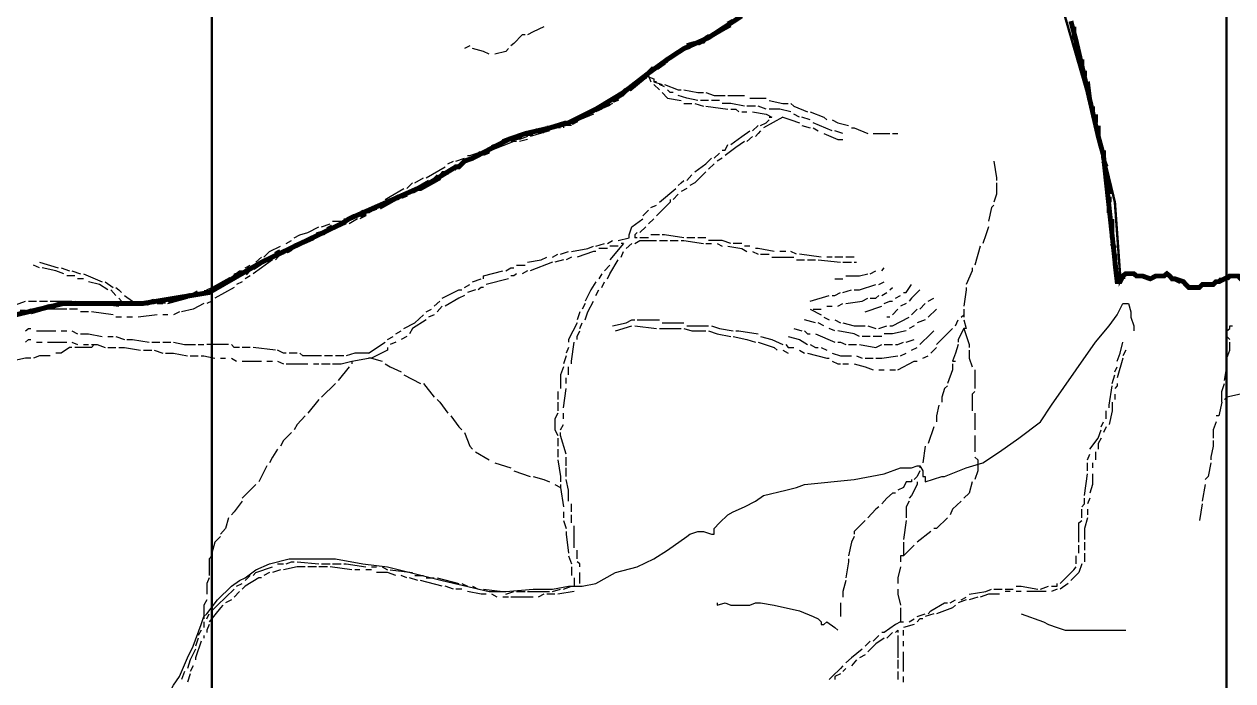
# Model space of a CAD drawing. Header units: millimetres. Extents: x -3588 to 75209, y -3737 to 38254.
# Drawn here: x 3953 to 4550, y 21878 to 22203 of the extents above; entities that cross this region are included whole.
import ezdxf

# ---------------------------------------------------------------- set-up
doc = ezdxf.new("R2010")
doc.units = ezdxf.units.MM
doc.layers.add('P', color=253, linetype='Continuous')

msp = doc.modelspace()

# ---------------------------------------------------------------- linework, layer by layer
at = {"layer": 'P'}
for points, const_width in [([(4045.472, 14444.355), (4045.472, 23770.582)], 1.2), ([(4546.642, 14442.235), (4546.642, 23768.463)], 1.2), ([(4464.385, 22214.893), (4480.469, 22159.281), (4483.301, 22147.134), (4485.83, 22137.82), (4487.254, 22133.595), (4487.254, 22132.186), (4491.479, 22114.678), (4494.024, 22079.39), (4494.024, 22075.437), (4495.432, 22078.27), (4496.84, 22079.39), (4498.249, 22079.39), (4499.385, 22079.39), (4500.793, 22079.39), (4502.202, 22078.27), (4505.034, 22078.27), (4508.987, 22076.845), (4511.804, 22078.27), (4515.757, 22078.27), (4517.165, 22079.39), (4518.573, 22078.27), (4519.71, 22076.845), (4521.118, 22076.845), (4525.359, 22075.437), (4526.479, 22074.029), (4527.904, 22072.62), (4530.72, 22072.62), (4532.129, 22072.62), (4533.265, 22072.62), (4534.673, 22074.029), (4536.081, 22074.029), (4537.49, 22074.029), (4540.034, 22074.029), (4541.443, 22075.437), (4542.851, 22075.437), (4545.684, 22076.845), (4548.228, 22078.27), (4549.637, 22078.27), (4551.045, 22078.27)], 1.2), ([(3943.848, 22057.945), (3972.351, 22064.715), (4011.592, 22064.715), (4044.047, 22070.076), (4070.021, 22085.039), (4109.262, 22103.956), (4113.215, 22106.484), (4147.095, 22121.448), (4148.504, 22121.448), (4165.996, 22132.186), (4167.42, 22132.186), (4170.237, 22135.003), (4174.189, 22136.411), (4191.97, 22145.725), (4200.164, 22148.558), (4212.294, 22151.375), (4221.608, 22153.919), (4235.164, 22160.689), (4248.719, 22168.883), (4261.138, 22178.469), (4270.452, 22185.255), (4278.63, 22190.616), (4290.777, 22195.977), (4307.148, 22206.7)], 2.417), ([(3943.848, 22057.945), (3972.351, 22064.715), (4011.592, 22064.715), (4044.047, 22070.076), (4070.021, 22085.039), (4109.262, 22103.956), (4113.215, 22106.484), (4147.095, 22121.448), (4148.504, 22121.448), (4165.996, 22132.186), (4167.42, 22132.186), (4170.237, 22135.003), (4174.189, 22136.411), (4191.97, 22145.725), (4200.164, 22148.558), (4212.294, 22151.375), (4221.608, 22153.919), (4235.164, 22160.689), (4248.719, 22168.883), (4261.138, 22178.469), (4270.452, 22185.255), (4278.63, 22190.616), (4290.777, 22195.977), (4307.148, 22206.7)], 1.2), ([(4300.379, 22202.747), (4302.907, 22204.171)], 2.417), ([(4469.746, 22204.171), (4472.291, 22194.569), (4483.301, 22147.134), (4485.83, 22137.82), (4492.615, 22075.437), (4494.024, 22075.437), (4495.432, 22078.27), (4496.84, 22079.39), (4498.249, 22079.39), (4499.385, 22079.39), (4500.793, 22079.39), (4502.202, 22078.27), (4505.034, 22078.27), (4508.987, 22076.845), (4511.804, 22078.27), (4515.757, 22078.27), (4517.165, 22079.39), (4518.573, 22078.27), (4519.71, 22076.845), (4521.118, 22076.845), (4525.359, 22075.437), (4526.479, 22074.029), (4527.904, 22072.62), (4530.72, 22072.62), (4532.129, 22072.62), (4533.265, 22072.62), (4534.673, 22074.029), (4536.081, 22074.029), (4537.49, 22074.029), (4540.034, 22074.029), (4541.443, 22075.437), (4542.851, 22075.437), (4545.684, 22076.845), (4548.228, 22078.27), (4549.637, 22078.27), (4551.045, 22078.27)], 2.417), ([(4289.368, 22195.977), (4290.777, 22195.977), (4298.954, 22201.338)], 2.417), ([(4471.154, 22201.338), (4471.154, 22198.794)], 2.417), ([(4471.154, 22197.385), (4472.291, 22194.569), (4473.699, 22186.375)], 2.417), ([(4270.452, 22185.255), (4278.63, 22190.616)], 2.417), ([(4280.054, 22192.024), (4284.007, 22193.16)], 2.417), ([(4285.415, 22193.16), (4288.232, 22194.569)], 2.417), ([(4265.091, 22181.014), (4269.043, 22183.846)], 2.417), ([(4475.107, 22185.255), (4475.107, 22181.014)], 2.417), ([(4261.138, 22178.469), (4263.682, 22181.014)], 2.417), ([(4476.516, 22179.605), (4476.516, 22177.061)], 2.417), ([(4251.535, 22170.291), (4259.729, 22177.061)], 2.417), ([(4477.924, 22174.244), (4479.06, 22164.93)], 2.417), ([(4243.358, 22164.93), (4246.174, 22166.05)], 2.417), ([(4247.583, 22167.458), (4248.719, 22168.883), (4250.127, 22170.291)], 2.417), ([(4232.619, 22159.281), (4235.164, 22160.689), (4241.933, 22163.522)], 2.417), ([(4480.469, 22162.097), (4480.469, 22159.281)], 2.417), ([(4210.886, 22151.375), (4212.294, 22151.375), (4220.488, 22153.919)], 2.417), ([(4223.033, 22153.919), (4225.849, 22155.328)], 2.417), ([(4227.258, 22156.736), (4231.211, 22158.144)], 2.417), ([(4481.877, 22158.144), (4481.877, 22153.919)], 2.417), ([(4200.164, 22148.558), (4204.116, 22148.558)], 2.417), ([(4205.525, 22149.966), (4209.478, 22149.966)], 2.417), ([(4483.301, 22152.511), (4483.301, 22147.134), (4484.71, 22141.773)], 2.417), ([(4183.792, 22141.773), (4187.745, 22143.197)], 2.417), ([(4189.153, 22144.605), (4191.97, 22145.725), (4198.755, 22147.134)], 2.417), ([(4168.828, 22133.595), (4170.237, 22135.003), (4174.189, 22136.411), (4178.43, 22138.956)], 2.417), ([(4179.551, 22138.956), (4182.383, 22140.364)], 2.417), ([(4485.83, 22140.364), (4485.83, 22137.82), (4485.83, 22136.411)], 2.417), ([(4164.875, 22131.05), (4165.996, 22132.186), (4167.42, 22132.186)], 2.417), ([(4485.83, 22135.003), (4487.254, 22132.186)], 2.417), ([(4148.504, 22121.448), (4158.106, 22126.809)], 2.417), ([(4159.226, 22128.233), (4162.059, 22129.642)], 2.417), ([(4487.254, 22129.642), (4488.662, 22118.631)], 2.417), ([(4138.901, 22117.495), (4141.734, 22118.631)], 2.417), ([(4144.551, 22120.039), (4147.095, 22121.448)], 2.417), ([(4122.818, 22110.725), (4126.77, 22112.134)], 2.417), ([(4128.179, 22112.134), (4137.781, 22117.495)], 2.417), ([(4488.662, 22117.495), (4488.662, 22114.678)], 2.417), ([(4488.662, 22112.134), (4488.662, 22109.317)], 2.417), ([(4106.446, 22102.547), (4109.262, 22103.956), (4113.215, 22106.484), (4116.032, 22107.909)], 2.417), ([(4118.577, 22107.909), (4121.409, 22109.317)], 2.417), ([(4490.071, 22106.484), (4490.071, 22097.17)], 2.417), ([(4102.493, 22101.123), (4105.021, 22102.547)], 2.417), ([(4086.121, 22092.945), (4095.707, 22097.17)], 2.417), ([(4097.132, 22098.595), (4101.085, 22099.715)], 2.417), ([(4490.071, 22094.354), (4491.479, 22091.809)], 2.417), ([(4076.807, 22088.992), (4079.335, 22090.401)], 2.417), ([(4082.168, 22090.401), (4084.697, 22091.809)], 2.417), ([(4491.479, 22088.992), (4491.479, 22086.16)], 2.417), ([(4061.843, 22079.39), (4064.372, 22082.223)], 2.417), ([(4065.796, 22082.223), (4070.021, 22085.039), (4075.383, 22087.584)], 2.417), ([(4491.479, 22085.039), (4492.615, 22075.437), (4494.024, 22075.437)], 2.417), ([(4045.472, 22071.484), (4055.058, 22076.845)], 2.417), ([(4056.482, 22078.27), (4060.435, 22079.39)], 2.417), ([(4495.432, 22076.845), (4495.432, 22078.27), (4496.84, 22079.39)], 2.417), ([(4498.249, 22079.39), (4499.385, 22079.39), (4500.793, 22079.39), (4502.202, 22078.27)], 2.417), ([(4503.626, 22078.27), (4505.034, 22078.27), (4508.987, 22076.845), (4511.804, 22078.27), (4514.348, 22078.27)], 2.417), ([(4515.757, 22078.27), (4517.165, 22079.39), (4518.573, 22078.27)], 2.417), ([(4519.71, 22076.845), (4521.118, 22076.845), (4523.951, 22075.437)], 2.417), ([(4541.443, 22075.437), (4542.851, 22075.437), (4544.275, 22076.845)], 2.417), ([(4546.804, 22076.845), (4548.228, 22078.27), (4549.637, 22078.27), (4551.045, 22078.27), (4552.453, 22078.27), (4553.59, 22076.845), (4554.998, 22075.437)], 2.417), ([(4525.359, 22075.437), (4526.479, 22074.029), (4527.904, 22072.62), (4530.72, 22072.62), (4532.129, 22072.62), (4533.265, 22072.62), (4534.673, 22074.029)], 2.417), ([(4536.081, 22074.029), (4537.49, 22074.029), (4540.034, 22074.029)], 2.417), ([(3966.989, 22063.306), (3970.942, 22064.715)], 2.417), ([(3972.351, 22064.715), (3976.304, 22064.715)], 2.417), ([(3977.712, 22064.715), (3988.722, 22064.715)], 2.417), ([(3989.859, 22064.715), (3994.084, 22064.715)], 2.417), ([(3995.508, 22064.715), (3999.461, 22064.715)], 2.417), ([(4000.869, 22064.715), (4011.592, 22064.715)], 2.417), ([(4013, 22064.715), (4016.953, 22065.835)], 2.417), ([(4018.361, 22065.835), (4022.602, 22065.835)], 2.417), ([(4023.723, 22065.835), (4034.733, 22068.668)], 2.417), ([(4036.157, 22068.668), (4038.686, 22070.076)], 2.417), ([(4041.519, 22070.076), (4044.047, 22070.076)], 2.417), ([(3950.618, 22060.474), (3953.434, 22060.474)], 2.417), ([(3955.979, 22060.474), (3965.581, 22063.306)], 2.417)]:
    msp.add_lwpolyline(points, dxfattribs=dict(at, const_width=const_width))
for points in [[(4300.379, 22202.747), (4298.954, 22201.338), (4297.546, 22201.338)], [(4200.164, 22197.385), (4198.755, 22197.385), (4194.514, 22193.16), (4193.106, 22192.024)], [(4209.478, 22201.338), (4204.116, 22198.794), (4201.284, 22197.385)], [(4290.777, 22197.385), (4282.583, 22192.024)], [(4301.787, 22201.338), (4298.954, 22199.93), (4292.185, 22195.977)], [(4296.138, 22199.93), (4293.593, 22198.794)], [(4172.781, 22192.024), (4170.237, 22190.616)], [(4280.054, 22192.024), (4277.221, 22189.208)], [(4286.824, 22193.16), (4282.583, 22192.024)], [(4290.777, 22195.977), (4288.232, 22193.16)], [(4182.383, 22187.783), (4179.551, 22189.208), (4174.189, 22190.616)], [(4191.97, 22190.616), (4190.561, 22189.208), (4185.2, 22187.783)], [(4271.86, 22186.375), (4270.452, 22185.255), (4262.258, 22179.605)], [(4281.462, 22190.616), (4277.221, 22189.208), (4271.86, 22185.255)], [(4275.813, 22189.208), (4273.268, 22186.375)], [(4261.138, 22179.605), (4258.305, 22177.061)], [(4266.499, 22181.014), (4263.682, 22179.605)], [(4270.452, 22183.846), (4267.907, 22182.422)], [(4252.944, 22172.836), (4247.583, 22168.883), (4244.766, 22166.05)], [(4256.897, 22175.652), (4254.352, 22174.244)], [(4255.488, 22172.836), (4254.352, 22172.836)], [(4258.305, 22175.652), (4255.488, 22172.836)], [(4262.258, 22178.469), (4259.729, 22177.061)], [(4259.729, 22177.061), (4259.729, 22175.652)], [(4259.729, 22177.061), (4263.682, 22175.652), (4263.682, 22174.244)], [(4261.138, 22177.061), (4262.258, 22174.244)], [(4265.091, 22174.244), (4263.682, 22174.244)], [(4263.682, 22174.244), (4267.907, 22172.836)], [(4263.682, 22172.836), (4266.499, 22170.291)], [(4269.043, 22171.699), (4266.499, 22172.836)], [(4269.043, 22172.836), (4275.813, 22170.291), (4277.221, 22170.291)], [(4252.944, 22171.699), (4248.719, 22167.458), (4244.766, 22164.93)], [(4267.907, 22168.883), (4270.452, 22166.05), (4277.221, 22164.93)], [(4273.268, 22168.883), (4271.86, 22168.883), (4270.452, 22170.291)], [(4285.415, 22164.93), (4280.054, 22166.05), (4275.813, 22167.458)], [(4278.63, 22170.291), (4285.415, 22168.883), (4288.232, 22168.883)], [(4289.368, 22168.883), (4293.593, 22167.458), (4298.954, 22167.458)], [(4300.379, 22167.458), (4302.907, 22167.458), (4308.557, 22167.458)], [(4237.98, 22162.097), (4235.164, 22160.689)], [(4243.358, 22164.93), (4240.813, 22163.522)], [(4243.358, 22163.522), (4240.813, 22162.097)], [(4278.63, 22163.522), (4282.583, 22163.522)], [(4284.007, 22163.522), (4288.232, 22162.097)], [(4290.777, 22164.93), (4289.368, 22164.93), (4286.824, 22164.93)], [(4289.368, 22162.097), (4300.379, 22160.689)], [(4296.138, 22164.93), (4292.185, 22164.93)], [(4308.557, 22162.097), (4301.787, 22163.522), (4297.546, 22163.522)], [(4313.918, 22162.097), (4309.693, 22162.097)], [(4311.101, 22166.05), (4312.51, 22166.05), (4319.279, 22166.05)], [(4319.279, 22160.689), (4315.326, 22162.097)], [(4320.703, 22164.93), (4327.473, 22163.522), (4330.018, 22163.522)], [(4331.426, 22163.522), (4332.834, 22162.097), (4339.604, 22159.281)], [(4234.027, 22159.281), (4227.258, 22156.736), (4224.441, 22155.328)], [(4234.027, 22158.144), (4227.258, 22155.328), (4224.441, 22153.919)], [(4237.98, 22160.689), (4235.164, 22159.281)], [(4301.787, 22160.689), (4304.332, 22160.689), (4305.74, 22159.281)], [(4307.148, 22159.281), (4309.693, 22159.281)], [(4312.51, 22159.281), (4319.279, 22158.144), (4322.112, 22156.736)], [(4316.463, 22152.511), (4319.279, 22153.919), (4320.703, 22155.328)], [(4327.473, 22156.736), (4317.871, 22151.375)], [(4331.426, 22159.281), (4326.065, 22160.689), (4320.703, 22160.689)], [(4320.703, 22156.736), (4322.112, 22156.736)], [(4327.473, 22156.736), (4331.426, 22155.328), (4335.651, 22153.919)], [(4335.651, 22156.736), (4332.834, 22158.144)], [(4341.028, 22155.328), (4336.787, 22156.736)], [(4341.028, 22159.281), (4347.798, 22156.736), (4349.206, 22155.328)], [(4351.751, 22155.328), (4354.567, 22153.919), (4359.929, 22152.511)], [(4212.294, 22151.375), (4210.886, 22151.375), (4202.708, 22148.558)], [(4212.294, 22149.966), (4202.708, 22147.134)], [(4217.656, 22152.511), (4214.839, 22151.375)], [(4217.656, 22151.375), (4214.839, 22151.375)], [(4223.033, 22153.919), (4219.08, 22152.511)], [(4223.033, 22152.511), (4219.08, 22152.511), (4219.08, 22151.375)], [(4301.787, 22143.197), (4307.148, 22147.134), (4311.101, 22149.966)], [(4312.51, 22149.966), (4315.326, 22152.511)], [(4316.463, 22149.966), (4315.326, 22148.558), (4313.918, 22147.134)], [(4336.787, 22152.511), (4341.028, 22151.375)], [(4351.751, 22149.966), (4342.437, 22153.919)], [(4342.437, 22151.375), (4344.981, 22149.966)], [(4357.112, 22148.558), (4353.159, 22149.966)], [(4361.353, 22151.375), (4362.761, 22151.375), (4369.531, 22148.558)], [(4194.514, 22144.605), (4183.792, 22140.364)], [(4183.792, 22141.773), (4186.32, 22143.197)], [(4187.745, 22143.197), (4191.97, 22144.605)], [(4195.923, 22145.725), (4193.106, 22144.605)], [(4195.923, 22144.605), (4194.514, 22144.605)], [(4201.284, 22147.134), (4197.331, 22145.725)], [(4201.284, 22145.725), (4197.331, 22144.605)], [(4297.546, 22140.364), (4298.954, 22140.364), (4300.379, 22143.197)], [(4308.557, 22144.605), (4304.332, 22141.773), (4298.954, 22137.82)], [(4312.51, 22147.134), (4309.693, 22144.605)], [(4347.798, 22148.558), (4354.567, 22145.725), (4357.112, 22145.725)], [(4372.075, 22148.558), (4374.892, 22148.558), (4380.253, 22148.558)], [(4381.678, 22148.558), (4384.206, 22148.558)], [(4171.645, 22137.82), (4172.781, 22137.82), (4180.959, 22140.364)], [(4178.43, 22137.82), (4174.189, 22136.411)], [(4182.383, 22138.956), (4179.551, 22137.82)], [(4293.593, 22136.411), (4296.138, 22138.956)], [(4151.32, 22126.809), (4160.634, 22132.186)], [(4162.059, 22133.595), (4164.875, 22135.003)], [(4172.781, 22136.411), (4163.467, 22131.05)], [(4165.996, 22135.003), (4170.237, 22136.411)], [(4284.007, 22129.642), (4289.368, 22133.595), (4292.185, 22136.411)], [(4293.593, 22133.595), (4290.777, 22131.05)], [(4297.546, 22136.411), (4295.002, 22135.003)], [(4431.641, 22135.003), (4433.05, 22126.809), (4433.05, 22125.401)], [(4152.456, 22125.401), (4143.142, 22120.039)], [(4145.671, 22124.28), (4149.912, 22126.809)], [(4156.681, 22128.233), (4153.865, 22125.401)], [(4162.059, 22129.642), (4159.226, 22129.642), (4158.106, 22128.233)], [(4275.813, 22122.872), (4277.221, 22124.28), (4278.63, 22125.401)], [(4280.054, 22125.401), (4282.583, 22128.233)], [(4289.368, 22129.642), (4284.007, 22124.28), (4281.462, 22122.872)], [(4130.995, 22116.087), (4133.54, 22117.495), (4140.31, 22121.448)], [(4141.734, 22121.448), (4144.551, 22124.28)], [(4266.499, 22114.678), (4274.677, 22121.448)], [(4280.054, 22121.448), (4277.221, 22120.039)], [(4433.05, 22124.28), (4433.05, 22118.631), (4431.641, 22114.678)], [(4132.132, 22114.678), (4122.818, 22109.317)], [(4126.77, 22113.27), (4129.587, 22114.678)], [(4137.781, 22116.087), (4133.54, 22114.678)], [(4141.734, 22118.631), (4138.901, 22117.495)], [(4262.258, 22112.134), (4265.091, 22113.27)], [(4271.86, 22116.087), (4271.86, 22114.678), (4265.091, 22107.909)], [(4275.813, 22118.631), (4273.268, 22116.087)], [(4431.641, 22113.27), (4430.505, 22112.134), (4429.097, 22105.364)], [(4110.671, 22106.484), (4113.215, 22106.484), (4119.985, 22110.725)], [(4121.409, 22107.909), (4118.577, 22106.484)], [(4121.409, 22110.725), (4125.346, 22112.134)], [(4258.305, 22107.909), (4261.138, 22110.725)], [(4088.938, 22098.595), (4092.891, 22099.715), (4098.252, 22102.547)], [(4099.66, 22102.547), (4103.901, 22103.956)], [(4111.807, 22103.956), (4102.493, 22099.715)], [(4105.021, 22105.364), (4109.262, 22105.364)], [(4117.456, 22106.484), (4113.215, 22103.956)], [(4251.535, 22098.595), (4252.944, 22102.547), (4258.305, 22106.484)], [(4259.729, 22102.547), (4256.897, 22099.715)], [(4263.682, 22106.484), (4261.138, 22103.956)], [(4429.097, 22102.547), (4427.688, 22098.595)], [(4082.168, 22094.354), (4084.697, 22095.762)], [(4086.121, 22097.17), (4088.938, 22098.595)], [(4094.299, 22097.17), (4086.121, 22091.809)], [(4101.085, 22099.715), (4097.132, 22098.595)], [(4240.813, 22094.354), (4243.358, 22095.762)], [(4246.174, 22095.762), (4251.535, 22097.17), (4251.535, 22098.595)], [(4255.488, 22099.715), (4254.352, 22098.595)], [(4254.352, 22098.595), (4254.352, 22097.17)], [(4255.488, 22097.17), (4254.352, 22097.17)], [(4254.352, 22094.354), (4256.897, 22095.762), (4265.091, 22095.762)], [(4261.138, 22097.17), (4258.305, 22097.17), (4256.897, 22097.17)], [(4266.499, 22098.595), (4262.258, 22098.595)], [(4266.499, 22095.762), (4270.452, 22095.762)], [(4269.043, 22098.595), (4267.907, 22098.595)], [(4278.63, 22097.17), (4269.043, 22098.595)], [(4271.86, 22095.762), (4275.813, 22095.762)], [(4277.221, 22095.762), (4278.63, 22095.762), (4288.232, 22094.354)], [(4284.007, 22097.17), (4280.054, 22097.17)], [(4289.368, 22097.17), (4285.415, 22097.17)], [(4301.787, 22094.354), (4297.546, 22095.762), (4290.777, 22095.762)], [(4427.688, 22098.595), (4426.28, 22094.354)], [(4071.158, 22087.584), (4073.974, 22090.401), (4079.335, 22092.945)], [(4083.576, 22091.809), (4080.76, 22088.992)], [(4217.656, 22088.992), (4221.608, 22090.401)], [(4223.033, 22090.401), (4231.211, 22091.809), (4234.027, 22092.945)], [(4235.164, 22090.401), (4234.027, 22090.401), (4225.849, 22087.584)], [(4235.164, 22092.945), (4239.405, 22094.354)], [(4240.813, 22091.809), (4236.572, 22091.809)], [(4248.719, 22094.354), (4241.933, 22086.16)], [(4246.174, 22092.945), (4241.933, 22092.945)], [(4248.719, 22094.354), (4247.583, 22094.354)], [(4247.583, 22087.584), (4248.719, 22090.401)], [(4250.127, 22091.809), (4252.944, 22094.354)], [(4289.368, 22094.354), (4292.185, 22094.354)], [(4295.002, 22094.354), (4297.546, 22092.945)], [(4300.379, 22092.945), (4307.148, 22091.809), (4309.693, 22090.401)], [(4307.148, 22094.354), (4302.907, 22094.354)], [(4311.101, 22092.945), (4308.557, 22092.945)], [(4312.51, 22090.401), (4315.326, 22088.992)], [(4323.232, 22090.401), (4315.326, 22091.809), (4313.918, 22091.809)], [(4328.881, 22090.401), (4326.065, 22090.401)], [(4334.243, 22088.992), (4331.426, 22090.401)], [(4424.856, 22092.945), (4422.327, 22083.631)], [(3960.22, 22082.223), (3957.387, 22083.631)], [(3960.22, 22085.039), (3969.534, 22082.223)], [(4061.843, 22082.223), (4064.372, 22083.631)], [(4075.383, 22086.16), (4070.021, 22082.223), (4065.796, 22079.39)], [(4067.205, 22085.039), (4070.021, 22087.584)], [(4079.335, 22088.992), (4076.807, 22086.16)], [(4195.923, 22083.631), (4200.164, 22083.631)], [(4201.284, 22085.039), (4208.069, 22086.16), (4210.886, 22087.584)], [(4213.703, 22085.039), (4202.708, 22080.798)], [(4213.703, 22087.584), (4216.247, 22088.992)], [(4219.08, 22086.16), (4214.839, 22085.039)], [(4223.033, 22087.584), (4220.488, 22086.16)], [(4241.933, 22083.631), (4239.405, 22080.798)], [(4240.813, 22076.845), (4241.933, 22079.39), (4246.174, 22086.16)], [(4316.463, 22088.992), (4320.703, 22088.992)], [(4322.112, 22087.584), (4324.656, 22087.584), (4332.834, 22087.584)], [(4334.243, 22086.16), (4336.787, 22086.16), (4338.196, 22086.16)], [(4346.389, 22087.584), (4335.651, 22088.992)], [(4339.604, 22086.16), (4343.557, 22086.16)], [(4344.981, 22086.16), (4355.976, 22085.039)], [(4351.751, 22087.584), (4349.206, 22087.584)], [(4357.112, 22087.584), (4353.159, 22087.584)], [(4357.112, 22085.039), (4358.52, 22085.039), (4361.353, 22085.039)], [(4362.761, 22087.584), (4358.52, 22087.584)], [(4362.761, 22085.039), (4363.882, 22085.039)], [(3972.351, 22079.39), (3968.398, 22080.798), (3961.628, 22082.223)], [(3970.942, 22082.223), (3975.183, 22080.798)], [(3977.712, 22078.27), (3973.759, 22078.27)], [(3976.304, 22080.798), (3980.545, 22079.39)], [(3981.953, 22079.39), (3991.267, 22075.437)], [(4052.241, 22075.437), (4059.011, 22080.798), (4060.435, 22080.798)], [(4064.372, 22078.27), (4061.843, 22076.845)], [(4179.551, 22076.845), (4179.551, 22078.27), (4189.153, 22080.798)], [(4190.561, 22080.798), (4193.106, 22082.223), (4194.514, 22082.223)], [(4195.923, 22079.39), (4194.514, 22078.27), (4193.106, 22078.27)], [(4201.284, 22080.798), (4198.755, 22079.39)], [(4237.98, 22079.39), (4236.572, 22076.845)], [(4358.52, 22078.27), (4365.306, 22078.27), (4369.531, 22079.39)], [(4370.667, 22079.39), (4373.484, 22080.798)], [(4376.3, 22080.798), (4377.437, 22082.223)], [(4420.903, 22082.223), (4420.903, 22080.798), (4418.086, 22074.029)], [(3981.953, 22076.845), (3980.545, 22076.845), (3979.136, 22076.845)], [(3994.084, 22071.484), (3989.859, 22074.029), (3984.497, 22075.437)], [(3992.675, 22075.437), (3996.628, 22072.62)], [(3998.037, 22068.668), (3995.508, 22071.484)], [(3998.037, 22072.62), (3999.461, 22071.484), (4000.869, 22070.076)], [(4042.927, 22070.076), (4042.927, 22071.484), (4045.472, 22072.62)], [(4046.88, 22072.62), (4049.697, 22074.029)], [(4056.482, 22072.62), (4046.88, 22067.259)], [(4060.435, 22075.437), (4057.602, 22074.029)], [(4159.226, 22067.259), (4167.42, 22071.484), (4168.828, 22071.484)], [(4170.237, 22072.62), (4172.781, 22074.029)], [(4175.598, 22071.484), (4171.645, 22070.076)], [(4174.189, 22075.437), (4178.43, 22076.845)], [(4179.551, 22072.62), (4178.43, 22072.62), (4177.006, 22071.484)], [(4191.97, 22076.845), (4180.959, 22074.029)], [(4235.164, 22075.437), (4232.619, 22071.484), (4229.802, 22065.835)], [(4235.164, 22068.668), (4236.572, 22071.484)], [(4237.98, 22072.62), (4239.405, 22075.437)], [(4353.159, 22076.845), (4357.112, 22076.845)], [(4357.112, 22070.076), (4361.353, 22071.484)], [(4362.761, 22071.484), (4365.306, 22071.484), (4373.484, 22074.029)], [(4374.892, 22074.029), (4377.437, 22075.437)], [(4380.253, 22071.484), (4381.678, 22072.62)], [(4387.039, 22070.076), (4388.447, 22070.076), (4390.992, 22074.029)], [(4395.217, 22071.484), (4390.992, 22067.259), (4389.856, 22065.835)], [(4418.086, 22072.62), (4418.086, 22071.484), (4416.95, 22063.306)], [(3943.848, 22061.898), (3946.665, 22063.306), (3953.434, 22065.835)], [(3954.859, 22065.835), (3958.812, 22065.835)], [(3960.22, 22065.835), (3962.748, 22065.835), (3964.173, 22065.835)], [(3965.581, 22065.835), (3966.989, 22065.835), (3973.759, 22065.835), (3976.304, 22065.835)], [(3977.712, 22065.835), (3981.953, 22064.715)], [(3999.461, 22064.715), (4000.869, 22065.835), (3999.461, 22067.259)], [(4002.278, 22068.668), (4006.231, 22065.835), (4011.592, 22064.715)], [(4023.723, 22064.715), (4033.325, 22067.259)], [(4036.157, 22068.668), (4038.686, 22068.668)], [(4040.11, 22070.076), (4041.519, 22070.076)], [(4045.472, 22065.835), (4042.927, 22064.715)], [(4155.273, 22063.306), (4158.106, 22065.835)], [(4170.237, 22068.668), (4167.42, 22067.259), (4160.634, 22063.306)], [(4229.802, 22056.521), (4231.211, 22060.474), (4234.027, 22065.835)], [(4341.028, 22065.835), (4350.342, 22068.668)], [(4351.751, 22068.668), (4353.159, 22068.668), (4355.976, 22070.076)], [(4358.52, 22064.715), (4366.714, 22065.835), (4369.531, 22067.259)], [(4370.667, 22067.259), (4373.484, 22067.259), (4374.892, 22068.668)], [(4376.3, 22068.668), (4378.845, 22070.076)], [(4377.437, 22064.715), (4380.253, 22065.835), (4381.678, 22065.835)], [(4383.086, 22067.259), (4385.631, 22068.668)], [(4399.17, 22065.835), (4402.002, 22067.259)], [(3955.979, 22061.898), (3952.026, 22060.474)], [(3961.628, 22061.898), (3957.387, 22061.898)], [(3973.759, 22061.898), (3966.989, 22061.898), (3962.748, 22061.898)], [(3979.136, 22061.898), (3975.183, 22061.898)], [(3984.497, 22060.474), (3981.953, 22060.474), (3980.545, 22060.474)], [(3983.073, 22064.715), (3985.906, 22064.715), (3987.314, 22064.715)], [(3996.628, 22059.065), (3985.906, 22060.474)], [(3988.722, 22064.715), (3999.461, 22063.306)], [(4013, 22064.715), (4016.953, 22064.715)], [(4018.361, 22064.715), (4021.194, 22064.715)], [(4029.372, 22060.474), (4026.555, 22059.065)], [(4041.519, 22064.715), (4036.157, 22061.898), (4030.508, 22060.474)], [(4151.32, 22060.474), (4153.865, 22061.898)], [(4159.226, 22063.306), (4156.681, 22060.474)], [(4227.258, 22060.474), (4225.849, 22056.521)], [(4229.802, 22064.715), (4228.394, 22061.898)], [(4338.196, 21975.222), (4362.761, 21977.766), (4377.437, 21980.599), (4385.631, 21983.416), (4390.992, 21983.416), (4393.808, 21984.536), (4395.217, 21984.536), (4396.625, 21982.007), (4396.625, 21980.599), (4396.625, 21979.175), (4397.761, 21979.175), (4397.761, 21976.646), (4405.955, 21979.175), (4407.364, 21979.175), (4418.086, 21983.416), (4426.28, 21985.96), (4434.458, 21991.322), (4444.06, 21998.091), (4454.783, 22006.285), (4460.144, 22014.463), (4472.291, 22031.971), (4481.877, 22045.51), (4488.662, 22053.704), (4492.615, 22059.065), (4495.432, 22064.715), (4496.84, 22064.715), (4498.249, 22064.715), (4499.385, 22060.474), (4499.385, 22057.945), (4500.793, 22053.704), (4500.793, 22051.16)], [(4341.028, 22061.898), (4346.389, 22059.065)], [(4342.437, 22061.898), (4346.389, 22061.898)], [(4349.206, 22063.306), (4351.751, 22063.306)], [(4354.567, 22063.306), (4357.112, 22064.715)], [(4368.122, 22060.474), (4376.3, 22063.306)], [(4384.206, 22061.898), (4381.678, 22059.065)], [(4388.447, 22064.715), (4385.631, 22063.306)], [(4390.992, 22059.065), (4393.808, 22061.898)], [(4395.217, 22061.898), (4397.761, 22064.715)], [(4403.411, 22061.898), (4399.17, 22057.945)], [(4416.95, 22061.898), (4416.95, 22059.065)], [(4000.869, 22057.945), (3999.461, 22057.945), (3998.037, 22057.945)], [(4006.231, 22057.945), (4003.398, 22057.945)], [(4018.361, 22059.065), (4009.047, 22057.945)], [(4023.723, 22059.065), (4021.194, 22059.065)], [(4140.31, 22052.296), (4145.671, 22055.112), (4149.912, 22059.065)], [(4151.32, 22056.521), (4144.551, 22052.296), (4143.142, 22049.751)], [(4155.273, 22059.065), (4152.456, 22057.945)], [(4225.849, 22055.112), (4221.608, 22046.935), (4221.608, 22045.51)], [(4227.258, 22052.296), (4228.394, 22055.112)], [(4243.358, 22053.704), (4250.127, 22055.112), (4252.944, 22056.521), (4254.352, 22056.521)], [(4244.766, 22051.16), (4252.944, 22053.704)], [(4254.352, 22053.704), (4265.091, 22052.296)], [(4255.488, 22056.521), (4256.897, 22056.521), (4263.682, 22056.521), (4266.499, 22056.521)], [(4267.907, 22055.112), (4273.268, 22055.112), (4278.63, 22055.112)], [(4280.054, 22053.704), (4285.415, 22053.704), (4290.777, 22053.704)], [(4292.185, 22053.704), (4296.138, 22052.296), (4302.907, 22051.16)], [(4343.557, 22055.112), (4338.196, 22056.521)], [(4347.798, 22053.704), (4344.981, 22055.112)], [(4347.798, 22057.945), (4350.342, 22056.521)], [(4353.159, 22056.521), (4355.976, 22055.112)], [(4357.112, 22055.112), (4362.761, 22053.704), (4368.122, 22053.704)], [(4369.531, 22053.704), (4373.484, 22052.296)], [(4374.892, 22052.296), (4378.845, 22053.704)], [(4380.253, 22057.945), (4378.845, 22057.945)], [(4380.253, 22053.704), (4381.678, 22053.704), (4389.856, 22057.945)], [(4392.4, 22053.704), (4389.856, 22052.296)], [(4397.761, 22056.521), (4393.808, 22055.112)], [(4412.725, 22053.704), (4414.133, 22056.521)], [(4415.541, 22057.945), (4416.95, 22059.065)], [(4416.95, 22059.065), (4416.95, 22057.945)], [(4416.95, 22056.521), (4418.086, 22052.296), (4416.95, 22052.296)], [(4548.228, 22046.935), (4546.804, 22048.343), (4546.804, 22049.751), (4546.804, 22051.16), (4548.228, 22052.296), (4548.228, 22053.704), (4549.637, 22053.704)], [(3953.434, 22051.16), (3954.859, 22052.296), (3955.979, 22052.296)], [(3958.812, 22051.16), (3968.398, 22051.16)], [(3970.942, 22051.16), (3973.759, 22051.16)], [(3976.304, 22051.16), (3979.136, 22049.751)], [(3980.545, 22049.751), (3984.497, 22049.751), (3991.267, 22048.343)], [(3994.084, 22048.343), (3996.628, 22048.343)], [(3998.037, 22048.343), (4002.278, 22046.935)], [(4132.132, 22046.935), (4134.948, 22048.343)], [(4136.357, 22049.751), (4138.901, 22051.16)], [(4141.734, 22048.343), (4138.901, 22046.935)], [(4225.849, 22046.935), (4225.849, 22048.343), (4227.258, 22051.16)], [(4266.499, 22052.296), (4269.043, 22052.296), (4277.221, 22052.296)], [(4278.63, 22052.296), (4282.583, 22051.16)], [(4282.583, 22051.16), (4289.368, 22051.16)], [(4290.777, 22051.16), (4295.002, 22049.751), (4301.787, 22048.343)], [(4302.907, 22048.343), (4309.693, 22046.935), (4313.918, 22045.51)], [(4304.332, 22051.16), (4305.74, 22051.16), (4315.326, 22049.751)], [(4316.463, 22048.343), (4322.112, 22046.935), (4327.473, 22044.39)], [(4330.018, 22048.343), (4335.651, 22046.935), (4339.604, 22044.39)], [(4332.834, 22052.296), (4336.787, 22051.16)], [(4338.196, 22051.16), (4339.604, 22049.751), (4341.028, 22049.751)], [(4343.557, 22049.751), (4353.159, 22045.51)], [(4353.159, 22051.16), (4350.342, 22052.296)], [(4365.306, 22048.343), (4362.761, 22049.751), (4354.567, 22051.16)], [(4370.667, 22048.343), (4366.714, 22048.343)], [(4376.3, 22048.343), (4372.075, 22048.343)], [(4388.447, 22051.16), (4381.678, 22049.751), (4377.437, 22049.751)], [(4395.217, 22044.39), (4400.578, 22049.751), (4402.002, 22051.16)], [(4403.411, 22044.39), (4404.531, 22045.51), (4411.317, 22052.296)], [(4416.95, 22052.296), (4414.133, 22046.935), (4414.133, 22045.51)], [(4416.95, 22052.296), (4419.494, 22044.39), (4419.494, 22042.982)], [(3953.434, 22045.51), (3954.859, 22046.935), (3955.979, 22046.935)], [(3958.812, 22045.51), (3961.628, 22045.51)], [(3964.173, 22045.51), (3973.759, 22045.51)], [(3976.304, 22042.982), (3975.183, 22042.982), (3970.942, 22040.149), (3968.398, 22040.149)], [(3976.304, 22045.51), (3979.136, 22044.39)], [(3987.314, 22044.39), (3985.906, 22042.982), (3980.545, 22042.982), (3977.712, 22042.982)], [(3981.953, 22044.39), (3983.073, 22044.39), (3984.497, 22044.39)], [(3985.906, 22044.39), (3988.722, 22044.39)], [(3988.722, 22044.39), (3992.675, 22042.982)], [(3994.084, 22042.982), (3998.037, 22042.982)], [(3999.461, 22042.982), (4002.278, 22042.982), (4010.183, 22041.573)], [(4003.398, 22046.935), (4006.231, 22046.935), (4014.408, 22045.51)], [(4011.592, 22041.573), (4015.833, 22041.573)], [(4015.833, 22045.51), (4019.786, 22045.51)], [(4016.953, 22041.573), (4021.194, 22040.149)], [(4021.194, 22045.51), (4025.147, 22045.51)], [(4026.555, 22045.51), (4031.916, 22044.39), (4037.278, 22044.39)], [(4038.686, 22044.39), (4041.519, 22044.39)], [(4053.65, 22044.39), (4045.472, 22044.39), (4042.927, 22044.39)], [(4059.011, 22042.982), (4056.482, 22042.982), (4055.058, 22044.39)], [(4064.372, 22042.982), (4060.435, 22042.982)], [(4076.807, 22041.573), (4065.796, 22042.982)], [(4082.168, 22040.149), (4080.76, 22040.149), (4077.927, 22041.573)], [(4122.818, 22040.149), (4130.995, 22045.51)], [(4132.132, 22042.982), (4132.132, 22041.573), (4124.226, 22037.62)], [(4136.357, 22045.51), (4133.54, 22044.39)], [(4221.608, 22042.982), (4220.488, 22040.149)], [(4223.033, 22034.788), (4223.033, 22036.196), (4224.441, 22045.51)], [(4315.326, 22045.51), (4323.232, 22042.982), (4324.656, 22041.573)], [(4327.473, 22041.573), (4330.018, 22040.149)], [(4328.881, 22044.39), (4330.018, 22042.982)], [(4330.018, 22042.982), (4332.834, 22042.982)], [(4335.651, 22041.573), (4338.196, 22040.149)], [(4341.028, 22044.39), (4343.557, 22042.982), (4344.981, 22042.982)], [(4346.389, 22042.982), (4349.206, 22041.573)], [(4354.567, 22045.51), (4355.976, 22045.51), (4358.52, 22044.39)], [(4359.929, 22044.39), (4363.882, 22044.39)], [(4365.306, 22044.39), (4373.484, 22042.982), (4376.3, 22044.39)], [(4377.437, 22044.39), (4381.678, 22044.39)], [(4383.086, 22044.39), (4384.206, 22044.39), (4387.039, 22045.51)], [(4388.447, 22045.51), (4392.4, 22046.935)], [(4390.992, 22041.573), (4393.808, 22042.982)], [(4400.578, 22040.149), (4403.411, 22042.982)], [(4414.133, 22044.39), (4412.725, 22040.149), (4411.317, 22036.196), (4412.725, 22036.196)], [(4419.494, 22041.573), (4419.494, 22037.62), (4420.903, 22033.379)], [(4492.615, 22036.196), (4494.024, 22040.149), (4495.432, 22045.51)], [(4496.84, 22041.573), (4495.432, 22038.741)], [(4546.804, 22037.62), (4548.228, 22041.573), (4548.228, 22045.51)], [(3955.979, 22037.62), (3953.434, 22037.62), (3946.665, 22036.196)], [(3965.581, 22038.741), (3960.22, 22038.741), (3957.387, 22037.62)], [(4022.602, 22040.149), (4026.555, 22040.149), (4033.325, 22038.741)], [(4034.733, 22038.741), (4038.686, 22038.741)], [(4040.11, 22038.741), (4041.519, 22038.741)], [(4041.519, 22038.741), (4046.88, 22037.62)], [(4049.697, 22037.62), (4052.241, 22037.62)], [(4055.058, 22037.62), (4057.602, 22036.196)], [(4060.435, 22036.196), (4067.205, 22036.196), (4070.021, 22036.196)], [(4072.566, 22036.196), (4075.383, 22036.196)], [(4077.927, 22036.196), (4080.76, 22034.788)], [(4087.529, 22040.149), (4083.576, 22040.149)], [(4099.66, 22038.741), (4090.346, 22038.741), (4088.938, 22040.149)], [(4105.021, 22038.741), (4101.085, 22038.741)], [(4105.021, 22034.788), (4109.262, 22034.788), (4114.624, 22036.196)], [(4110.671, 22038.741), (4106.446, 22038.741)], [(4122.818, 22040.149), (4116.032, 22040.149), (4111.807, 22038.741)], [(4114.624, 22036.196), (4122.818, 22037.62)], [(4114.624, 22036.196), (4114.624, 22034.788)], [(4124.226, 22037.62), (4122.818, 22037.62)], [(4124.226, 22037.62), (4129.587, 22036.196)], [(4220.488, 22038.741), (4219.08, 22034.788)], [(4339.604, 22040.149), (4349.206, 22037.62), (4350.342, 22037.62)], [(4351.751, 22040.149), (4355.976, 22038.741), (4361.353, 22038.741)], [(4351.751, 22036.196), (4354.567, 22034.788), (4355.976, 22034.788)], [(4363.882, 22038.741), (4366.714, 22037.62)], [(4368.122, 22037.62), (4372.075, 22037.62)], [(4373.484, 22037.62), (4376.3, 22037.62), (4384.206, 22038.741)], [(4384.206, 22031.971), (4392.4, 22036.196), (4393.808, 22036.196)], [(4385.631, 22038.741), (4388.447, 22040.149)], [(4396.625, 22037.62), (4399.17, 22038.741)], [(4495.432, 22037.62), (4492.615, 22028.018)], [(4545.684, 22026.61), (4546.804, 22033.379), (4546.804, 22036.196)], [(4082.168, 22034.788), (4090.346, 22034.788), (4092.891, 22034.788)], [(4095.707, 22034.788), (4098.252, 22034.788)], [(4099.66, 22034.788), (4101.085, 22034.788), (4103.901, 22034.788)], [(4113.215, 22033.379), (4107.854, 22026.61)], [(4130.995, 22034.788), (4133.54, 22033.379), (4138.901, 22030.835)], [(4219.08, 22033.379), (4217.656, 22029.426), (4217.656, 22022.657)], [(4221.608, 22029.426), (4221.608, 22033.379)], [(4357.112, 22034.788), (4359.929, 22034.788)], [(4362.761, 22034.788), (4368.122, 22033.379), (4372.075, 22031.971)], [(4374.892, 22031.971), (4377.437, 22031.971)], [(4380.253, 22031.971), (4383.086, 22031.971)], [(4411.317, 22034.788), (4411.317, 22031.971), (4408.772, 22025.185)], [(4422.327, 22031.971), (4422.327, 22026.61), (4422.327, 22022.657)], [(4491.479, 22030.835), (4492.615, 22033.379)], [(4106.446, 22025.185), (4099.66, 22018.416)], [(4140.31, 22029.426), (4148.504, 22025.185)], [(4149.912, 22025.185), (4155.273, 22018.416)], [(4220.488, 22025.185), (4220.488, 22028.018)], [(4408.772, 22024.065), (4407.364, 22022.657), (4405.955, 22018.416), (4405.955, 22015.871)], [(4488.662, 22013.055), (4488.662, 22014.463), (4490.071, 22024.065)], [(4490.071, 22025.185), (4491.479, 22029.426)], [(4492.615, 22025.185), (4492.615, 22024.065), (4491.479, 22022.657)], [(4544.275, 22015.871), (4544.275, 22021.249), (4545.684, 22025.185)], [(4216.247, 22021.249), (4216.247, 22018.416), (4216.247, 22017.296)], [(4219.08, 22013.055), (4220.488, 22022.657)], [(4422.327, 22021.249), (4420.903, 22019.824), (4420.903, 22013.055), (4420.903, 22011.646)], [(4491.479, 22019.824), (4491.479, 22017.296)], [(4553.59, 22019.824), (4546.804, 22018.416), (4545.684, 22017.296)], [(4098.252, 22017.296), (4092.891, 22010.51)], [(4156.681, 22017.296), (4158.106, 22015.871), (4162.059, 22010.51)], [(4216.247, 22015.871), (4216.247, 22011.646)], [(4404.531, 22014.463), (4403.411, 22009.102), (4403.411, 22006.285)], [(4487.254, 22007.693), (4487.254, 22011.646)], [(4490.071, 22015.871), (4490.071, 22011.646), (4488.662, 22004.861)], [(4544.275, 22015.871), (4542.851, 22009.102), (4541.443, 22009.102)], [(4091.482, 22009.102), (4087.529, 22004.861), (4086.121, 22002.332)], [(4163.467, 22009.102), (4167.42, 22003.741), (4168.828, 22002.332)], [(4216.247, 22010.51), (4214.839, 22007.693), (4214.839, 22002.332), (4216.247, 21999.5)], [(4219.08, 22007.693), (4219.08, 22010.51)], [(4422.327, 22010.51), (4422.327, 22007.693), (4422.327, 22002.332)], [(4484.71, 22003.741), (4485.83, 22006.285)], [(4541.443, 22006.285), (4540.034, 22002.332), (4540.034, 21998.091)], [(4084.697, 22000.924), (4080.76, 21996.971), (4079.335, 21994.138)], [(4170.237, 22000.924), (4172.781, 21994.138), (4174.189, 21992.73)], [(4217.656, 22002.332), (4219.08, 22004.861)], [(4220.488, 21990.185), (4217.656, 21999.5), (4217.656, 22000.924)], [(4402.002, 22003.741), (4399.17, 21995.547)], [(4479.06, 21992.73), (4483.301, 21998.091), (4484.71, 22002.332)], [(4487.254, 22003.741), (4485.83, 22000.924)], [(4216.247, 21998.091), (4216.247, 21994.138)], [(4397.761, 21994.138), (4396.625, 21985.96)], [(4422.327, 21999.5), (4422.327, 21991.322)], [(4484.71, 21998.091), (4483.301, 21995.547)], [(4483.301, 21995.547), (4483.301, 21992.73)], [(4540.034, 21996.971), (4540.034, 21994.138), (4538.898, 21988.777), (4538.898, 21987.369)], [(4077.927, 21992.73), (4075.383, 21988.777), (4073.974, 21985.96)], [(4175.598, 21991.322), (4182.383, 21987.369)], [(4216.247, 21992.73), (4216.247, 21988.777)], [(4220.488, 21984.536), (4220.488, 21988.777)], [(4422.327, 21988.777), (4423.735, 21987.369), (4423.735, 21984.536)], [(4477.924, 21987.369), (4479.06, 21990.185)], [(4481.877, 21991.322), (4481.877, 21987.369)], [(4072.566, 21984.536), (4070.021, 21979.175), (4068.613, 21976.646)], [(4185.2, 21985.96), (4193.106, 21983.416)], [(4194.514, 21982.007), (4202.708, 21979.175)], [(4216.247, 21987.369), (4217.656, 21979.175), (4217.656, 21976.646)], [(4220.488, 21979.175), (4220.488, 21983.416)], [(4395.217, 21982.007), (4393.808, 21979.175)], [(4395.217, 21984.536), (4395.217, 21983.416)], [(4423.735, 21985.96), (4423.735, 21982.007), (4422.327, 21977.766)], [(4477.924, 21982.007), (4477.924, 21984.536), (4477.924, 21985.96)], [(4480.469, 21985.96), (4480.469, 21983.416)], [(4538.898, 21985.96), (4537.49, 21979.175), (4536.081, 21977.766)], [(4204.116, 21979.175), (4209.478, 21977.766), (4212.294, 21976.646)], [(4221.608, 21972.405), (4220.488, 21977.766)], [(4390.992, 21977.766), (4390.992, 21976.646), (4388.447, 21976.646), (4387.039, 21973.814), (4384.206, 21972.405)], [(4393.808, 21976.646), (4393.808, 21975.222), (4390.992, 21969.861), (4389.856, 21968.452)], [(4393.808, 21979.175), (4392.4, 21977.766)], [(4420.903, 21976.646), (4419.494, 21970.997), (4416.95, 21968.452)], [(4476.516, 21969.861), (4477.924, 21980.599)], [(4480.469, 21980.599), (4480.469, 21975.222), (4479.06, 21970.997)], [(4067.205, 21975.222), (4064.372, 21972.405), (4060.435, 21968.452)], [(4214.839, 21975.222), (4217.656, 21973.814)], [(4217.656, 21975.222), (4217.656, 21973.814)], [(4217.656, 21973.814), (4219.08, 21964.211)], [(4221.608, 21967.044), (4221.608, 21972.405)], [(4300.379, 21960.274), (4302.907, 21961.683), (4308.557, 21964.211), (4313.918, 21967.044), (4317.871, 21969.861), (4328.881, 21972.405)], [(4328.881, 21972.405), (4334.243, 21973.814), (4338.196, 21975.222)], [(4383.086, 21970.997), (4381.678, 21970.997), (4378.845, 21968.452), (4376.3, 21965.636)], [(4536.081, 21975.222), (4534.673, 21967.044)], [(4060.435, 21967.044), (4056.482, 21961.683), (4055.058, 21960.274)], [(4223.033, 21961.683), (4223.033, 21965.636)], [(4374.892, 21964.211), (4373.484, 21963.091), (4369.531, 21958.85)], [(4389.856, 21967.044), (4388.447, 21964.211), (4388.447, 21958.85)], [(4415.541, 21967.044), (4411.317, 21963.091), (4410.18, 21960.274)], [(4475.107, 21964.211), (4476.516, 21965.636), (4476.516, 21968.452)], [(4479.06, 21968.452), (4477.924, 21965.636)], [(4534.673, 21965.636), (4533.265, 21957.442)], [(4053.65, 21958.85), (4052.241, 21953.489), (4049.697, 21950.672)], [(4219.08, 21961.683), (4219.08, 21960.274), (4219.08, 21958.85)], [(4223.033, 21956.322), (4223.033, 21958.85), (4223.033, 21960.274)], [(4255.488, 21934.572), (4263.682, 21938.525), (4270.452, 21942.766), (4280.054, 21949.536), (4281.462, 21950.672), (4285.415, 21952.081), (4288.232, 21952.081), (4292.185, 21950.672), (4293.593, 21950.672), (4293.593, 21953.489), (4296.138, 21956.322), (4300.379, 21960.274)], [(4408.772, 21958.85), (4403.411, 21953.489), (4402.002, 21953.489)], [(4475.107, 21958.85), (4475.107, 21963.091)], [(4477.924, 21958.85), (4476.516, 21953.489), (4476.516, 21948.128)], [(4477.924, 21963.091), (4477.924, 21960.274)], [(4219.08, 21957.442), (4220.488, 21953.489)], [(4220.488, 21952.081), (4220.488, 21950.672), (4221.608, 21941.358)], [(4224.441, 21943.887), (4224.441, 21946.719), (4224.441, 21954.897)], [(4368.122, 21957.442), (4362.761, 21952.081), (4362.761, 21950.672)], [(4388.447, 21957.442), (4387.039, 21948.128)], [(4400.578, 21952.081), (4393.808, 21946.719)], [(4473.699, 21946.719), (4473.699, 21956.322), (4475.107, 21957.442)], [(4049.697, 21949.536), (4046.88, 21946.719), (4045.472, 21941.358)], [(4362.761, 21949.536), (4361.353, 21946.719), (4359.929, 21939.95)], [(4387.039, 21946.719), (4387.039, 21939.95)], [(4476.516, 21946.719), (4476.516, 21943.887), (4476.516, 21942.766)], [(4225.849, 21938.525), (4225.849, 21942.766)], [(4392.4, 21945.311), (4387.039, 21939.95)], [(4473.699, 21941.358), (4473.699, 21945.311)], [(4476.516, 21941.358), (4476.516, 21937.117)], [(4045.472, 21939.95), (4044.047, 21938.525), (4044.047, 21933.164), (4044.047, 21930.347)], [(4061.843, 21929.211), (4067.205, 21933.164), (4073.974, 21935.997), (4083.576, 21938.525), (4094.299, 21938.525), (4106.446, 21938.525), (4119.985, 21935.997), (4132.132, 21934.572), (4159.226, 21927.803), (4182.383, 21922.442), (4190.561, 21922.442), (4204.116, 21923.562), (4206.645, 21923.562), (4213.703, 21923.562), (4221.608, 21924.986), (4228.394, 21924.986), (4235.164, 21926.395), (4244.766, 21931.756), (4255.488, 21934.572)], [(4065.796, 21930.347), (4067.205, 21931.756), (4075.383, 21934.572)], [(4077.927, 21935.997), (4080.76, 21935.997)], [(4091.482, 21934.572), (4087.529, 21934.572), (4080.76, 21933.164)], [(4082.168, 21935.997), (4084.697, 21937.117), (4086.121, 21937.117)], [(4087.529, 21937.117), (4098.252, 21935.997)], [(4097.132, 21934.572), (4092.891, 21934.572)], [(4102.493, 21934.572), (4098.252, 21934.572)], [(4099.66, 21935.997), (4103.901, 21935.997)], [(4114.624, 21933.164), (4103.901, 21934.572)], [(4105.021, 21935.997), (4109.262, 21935.997)], [(4110.671, 21935.997), (4111.807, 21935.997)], [(4111.807, 21935.997), (4121.409, 21934.572)], [(4124.226, 21934.572), (4126.77, 21934.572)], [(4129.587, 21934.572), (4132.132, 21933.164)], [(4221.608, 21939.95), (4223.033, 21935.997)], [(4223.033, 21934.572), (4223.033, 21930.347)], [(4227.258, 21934.572), (4227.258, 21935.997), (4225.849, 21937.117)], [(4359.929, 21938.525), (4359.929, 21937.117), (4358.52, 21929.211)], [(4385.631, 21934.572), (4384.206, 21929.211), (4384.206, 21926.395)], [(4387.039, 21939.95), (4385.631, 21939.95), (4385.631, 21937.117)], [(4464.385, 21926.395), (4468.338, 21930.347), (4471.154, 21933.164), (4472.291, 21934.572)], [(4475.107, 21935.997), (4473.699, 21931.756), (4469.746, 21927.803)], [(4472.291, 21935.997), (4472.291, 21939.95)], [(4044.047, 21929.211), (4042.927, 21926.395), (4042.927, 21921.033)], [(4055.058, 21924.986), (4059.011, 21927.803), (4061.843, 21929.211)], [(4070.021, 21929.211), (4068.613, 21929.211), (4061.843, 21924.986), (4060.435, 21923.562)], [(4061.843, 21927.803), (4064.372, 21930.347)], [(4073.974, 21931.756), (4071.158, 21930.347)], [(4079.335, 21933.164), (4075.383, 21931.756)], [(4118.577, 21933.164), (4116.032, 21933.164)], [(4124.226, 21933.164), (4121.409, 21933.164)], [(4136.357, 21930.347), (4132.132, 21931.756), (4126.77, 21931.756)], [(4133.54, 21933.164), (4144.551, 21931.756)], [(4141.734, 21929.211), (4138.901, 21930.347)], [(4147.095, 21927.803), (4143.142, 21929.211)], [(4145.671, 21930.347), (4149.912, 21930.347)], [(4151.32, 21929.211), (4153.865, 21929.211), (4155.273, 21929.211)], [(4156.681, 21929.211), (4167.42, 21926.395)], [(4224.441, 21929.211), (4224.441, 21927.803), (4224.441, 21924.986)], [(4227.258, 21926.395), (4227.258, 21931.756)], [(4041.519, 21910.023), (4042.927, 21911.431), (4048.288, 21918.201), (4055.058, 21924.986)], [(4048.288, 21915.672), (4056.482, 21923.562)], [(4059.011, 21922.442), (4056.482, 21919.625)], [(4057.602, 21924.986), (4060.435, 21926.395)], [(4159.226, 21924.986), (4148.504, 21927.803)], [(4164.875, 21923.562), (4160.634, 21924.986)], [(4168.828, 21923.562), (4165.996, 21923.562)], [(4168.828, 21926.395), (4171.645, 21924.986)], [(4180.959, 21921.033), (4178.43, 21921.033), (4171.645, 21922.442)], [(4174.189, 21924.986), (4177.006, 21923.562)], [(4179.551, 21923.562), (4189.153, 21922.442)], [(4190.561, 21921.033), (4194.514, 21922.442)], [(4195.923, 21922.442), (4200.164, 21922.442)], [(4201.284, 21922.442), (4212.294, 21922.442)], [(4213.703, 21922.442), (4217.656, 21923.562)], [(4224.441, 21922.442), (4216.247, 21921.033)], [(4219.08, 21923.562), (4223.033, 21924.986)], [(4358.52, 21927.803), (4357.112, 21922.442), (4357.112, 21919.625)], [(4384.206, 21923.562), (4384.206, 21921.033), (4385.631, 21915.672)], [(4419.494, 21921.033), (4427.688, 21922.442), (4430.505, 21923.562)], [(4431.641, 21923.562), (4435.866, 21923.562)], [(4437.275, 21923.562), (4438.411, 21923.562), (4441.227, 21923.562)], [(4439.819, 21922.442), (4438.411, 21922.442), (4437.275, 21922.442)], [(4442.652, 21924.986), (4445.18, 21924.986), (4453.374, 21923.562)], [(4445.18, 21922.442), (4442.652, 21922.442)], [(4457.599, 21922.442), (4448.013, 21922.442)], [(4454.783, 21923.562), (4458.736, 21924.986)], [(4460.144, 21924.986), (4462.976, 21924.986), (4462.976, 21926.395)], [(4462.976, 21923.562), (4460.144, 21922.442)], [(4468.338, 21926.395), (4464.385, 21923.562)], [(4042.927, 21918.201), (4041.519, 21915.672)], [(4055.058, 21918.201), (4052.241, 21916.792)], [(4186.32, 21919.625), (4183.792, 21921.033)], [(4191.97, 21919.625), (4190.561, 21919.625), (4189.153, 21919.625)], [(4204.116, 21919.625), (4200.164, 21919.625), (4193.106, 21919.625)], [(4209.478, 21921.033), (4206.645, 21919.625)], [(4214.839, 21921.033), (4210.886, 21921.033)], [(4295.002, 21916.792), (4295.002, 21915.672), (4298.954, 21916.792), (4301.787, 21915.672), (4305.74, 21915.672), (4311.101, 21915.672), (4313.918, 21916.792), (4316.463, 21916.792), (4323.232, 21915.672), (4335.651, 21912.839), (4342.437, 21910.023), (4344.981, 21908.887), (4346.389, 21907.478), (4346.389, 21906.07), (4347.798, 21906.07), (4349.206, 21907.478), (4353.159, 21904.662), (4354.567, 21903.237)], [(4355.976, 21916.792), (4355.976, 21914.248), (4355.976, 21910.023)], [(4399.17, 21911.431), (4400.578, 21912.839), (4407.364, 21916.792), (4408.772, 21916.792)], [(4410.18, 21916.792), (4412.725, 21918.201)], [(4418.086, 21918.201), (4414.133, 21916.792)], [(4415.541, 21918.201), (4418.086, 21919.625)], [(4423.735, 21919.625), (4419.494, 21918.201)], [(4434.458, 21921.033), (4429.097, 21921.033), (4424.856, 21919.625)], [(4041.519, 21915.672), (4041.519, 21911.431), (4041.519, 21908.887)], [(4042.927, 21908.887), (4044.047, 21911.431)], [(4050.833, 21915.672), (4049.697, 21914.248), (4044.047, 21907.478)], [(4045.472, 21912.839), (4048.288, 21915.672)], [(4385.631, 21914.248), (4385.631, 21907.478)], [(4393.808, 21910.023), (4397.761, 21911.431)], [(4402.002, 21911.431), (4397.761, 21910.023)], [(4412.725, 21915.672), (4411.317, 21914.248), (4403.411, 21911.431)], [(4445.18, 21911.431), (4456.191, 21907.478), (4458.736, 21906.07), (4462.976, 21904.662), (4466.929, 21903.237)], [(3949.209, 21830.132), (3953.434, 21834.373), (3958.812, 21836.902), (3966.989, 21839.734), (3973.759, 21839.734), (3987.314, 21847.912), (3991.267, 21850.457), (3995.508, 21851.865), (3996.628, 21851.865), (3999.461, 21853.274), (4000.869, 21853.274), (4002.278, 21853.274), (4007.639, 21855.818), (4010.183, 21858.651), (4013, 21860.059), (4018.361, 21865.42), (4023.723, 21870.782), (4026.555, 21876.143), (4029.372, 21880.384), (4033.325, 21889.698), (4036.157, 21895.347), (4040.11, 21906.07), (4041.519, 21910.023)], [(4041.519, 21907.478), (4041.519, 21904.662)], [(4044.047, 21906.07), (4042.927, 21903.237), (4042.927, 21902.117)], [(4385.631, 21907.478), (4383.086, 21906.07), (4377.437, 21902.117), (4376.3, 21902.117)], [(4385.631, 21907.478), (4387.039, 21907.478)], [(4392.4, 21906.07), (4387.039, 21904.662)], [(4389.856, 21907.478), (4392.4, 21908.887)], [(4396.625, 21908.887), (4395.217, 21908.887), (4393.808, 21907.478)], [(4038.686, 21899.3), (4037.278, 21895.347)], [(4040.11, 21903.237), (4038.686, 21900.709)], [(4041.519, 21900.709), (4041.519, 21899.3)], [(4377.437, 21899.3), (4373.484, 21896.468), (4369.531, 21892.515)], [(4374.892, 21900.709), (4372.075, 21897.876)], [(4381.678, 21902.117), (4378.845, 21899.3)], [(4384.206, 21903.237), (4383.086, 21902.117)], [(4384.206, 21903.237), (4384.206, 21902.117)], [(4384.206, 21900.709), (4384.206, 21893.923), (4384.206, 21889.698)], [(4387.039, 21900.709), (4387.039, 21903.237)], [(4466.929, 21903.237), (4496.84, 21903.237)], [(4037.278, 21893.923), (4034.733, 21888.562), (4033.325, 21884.337)], [(4040.11, 21897.876), (4037.278, 21889.698), (4037.278, 21888.562)], [(4366.714, 21893.923), (4361.353, 21889.698), (4358.52, 21887.153)], [(4370.667, 21897.876), (4368.122, 21895.347)], [(4387.039, 21895.347), (4387.039, 21897.876)], [(4387.039, 21882.912), (4387.039, 21884.337), (4387.039, 21892.515)], [(4363.882, 21888.562), (4361.353, 21885.745)], [(4368.122, 21891.106), (4365.306, 21889.698)], [(4384.206, 21888.562), (4384.206, 21884.337)], [(4031.916, 21882.912), (4030.508, 21878.976)], [(4034.733, 21881.792), (4033.325, 21877.551)], [(4036.157, 21885.745), (4034.733, 21882.912)], [(4355.976, 21884.337), (4351.751, 21880.384), (4350.342, 21878.976)], [(4355.976, 21881.792), (4353.159, 21880.384), (4353.159, 21878.976)], [(4357.112, 21885.745), (4355.976, 21884.337)], [(4358.52, 21884.337), (4357.112, 21882.912)], [(4384.206, 21882.912), (4384.206, 21880.384), (4384.206, 21878.976)], [(4387.039, 21877.551), (4387.039, 21880.384)]]:
    msp.add_lwpolyline(points, dxfattribs=at)

doc.saveas('drawing.dxf')
